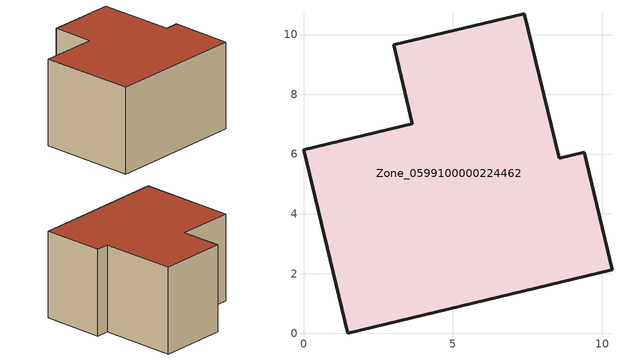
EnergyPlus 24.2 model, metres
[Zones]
Zone_0599100000224462
 floor ground (C_G): 0,6.15 3.64,7.01 3.01,9.65 7.39,10.7 8.55,5.86 9.39,6.06 10.32,2.13 1.48,0 z0
 wall outside (C_F): 1.48,0 10.32,2.13 9.39,6.06 8.55,5.86 7.39,10.7 3.01,9.65 3.64,7.01 0,6.15 1.48,0 z0:5.76
 roof outside (C_R): 3.64,7.01 0,6.15 1.48,0 10.32,2.13 9.39,6.06 8.55,5.86 7.39,10.7 3.01,9.65 z5.76
[BUILDING]
Pand.0599100000224462: North Axis=0; Terrain=City; Loads Convergence Tolerance Value=0.04; Temperature Convergence Tolerance Value=0.4; Solar Distribution=FullExterior; Maximum Number of Warmup Days=25; Minimum Number of Warmup Days=1
[Site:Location]
Rotterdam.The.Hague.AP_ZH_NLD Design_Conditions: Latitude=51.96; Longitude=4.45; Time Zone=1; Elevation=-4.5
[SITE:GROUNDTEMPERATURE:BUILDINGSURFACE]
18, 18, 18, 18, 18, 18, 18, 18, 18, 18, 18, 18
[MATERIAL] Thermal Absorptance=0.9; Solar Absorptance=0.7; Visible Absorptance=0.7
Name | Roughness | Thickness | Conductivity | Density | Specific Heat
G.TI.1965-1974 | MediumSmooth | 0.15 | 0.882353 | 540 | 1210
F.TI.1965-1974 | Rough | 0.3 | 0.697674 | 1920 | 840
R.TI.1965-1974 | MediumRough | 0.2 | 0.232558 | 1500 | 1000
[CONSTRUCTION]
C_G: G.TI.1965-1974
C_F: F.TI.1965-1974
C_R: R.TI.1965-1974
[ZONE]
Zone_0599100000224462: Type=1; Multiplier=1; Ceiling Height=Autocalculate; Volume=Autocalculate; Floor Area=autocalculate; Part of Total Floor Area=Yes
[ZONEINFILTRATION:DESIGNFLOWRATE]
Infil_Zone_0599100000224462: Zone or ZoneList or Space or SpaceList=Zone_0599100000224462; Schedule=AlwaysOn; Design Flow Rate Calculation Method=Flow/Area; Flow Rate per Floor Area=0.003; Constant Term Coefficient=1; Temperature Term Coefficient=0; Velocity Term Coefficient=0; Velocity Squared Term Coefficient=0
[HVACTEMPLATE:ZONE:IDEALLOADSAIRSYSTEM]
Zone_0599100000224462: Maximum Heating Supply Air Temperature=50; Minimum Cooling Supply Air Temperature=13; Maximum Heating Supply Air Humidity Ratio=0.0156; Minimum Cooling Supply Air Humidity Ratio=0.0077; Heating Limit=NoLimit; Cooling Limit=NoLimit; Dehumidification Control Type=ConstantSensibleHeatRatio; Cooling Sensible Heat Ratio=0.7; Dehumidification Setpoint=60; Humidification Control Type=None; Humidification Setpoint=30; Outdoor Air Method=None; Outdoor Air Flow Rate per Person=0.00944; Outdoor Air Flow Rate per Zone Floor Area=0; Outdoor Air Flow Rate per Zone=0; Demand Controlled Ventilation Type=None; Outdoor Air Economizer Type=NoEconomizer; Heat Recovery Type=None; Sensible Heat Recovery Effectiveness=0.7; Latent Heat Recovery Effectiveness=0.65
[ZONECONTROL:THERMOSTAT]
ThermostatControl_Zone_0599100000224462: Zone or ZoneList=Zone_0599100000224462; Control Type Schedule=DualSetpointControlType; Control 1=Thermostat_Zone_0599100000224462; Temperature Difference Between Cutout And Setpoint=0
[THERMOSTATSETPOINT:DUALSETPOINT]
Thermostat_Zone_0599100000224462: Heating Setpoint Temperature Schedule=HeatingSetpoint_Zone_0599100000224462; Cooling Setpoint Temperature Schedule=CoolingSetpoint_Zone_0599100000224462
[SCHEDULE:COMPACT]
HeatingSetpoint_Zone_0599100000224462: Through: 12/31, For: AllDays, Until: 24:00, 21
CoolingSetpoint_Zone_0599100000224462: Through: 12/31, For: AllDays, Until: 24:00, 24
DualSetpointControlType: Through: 12/31, For: AllDays, Until: 24:00, 4
AlwaysOn: Through: 12/31, For: AllDays, Until: 24:00, 1
